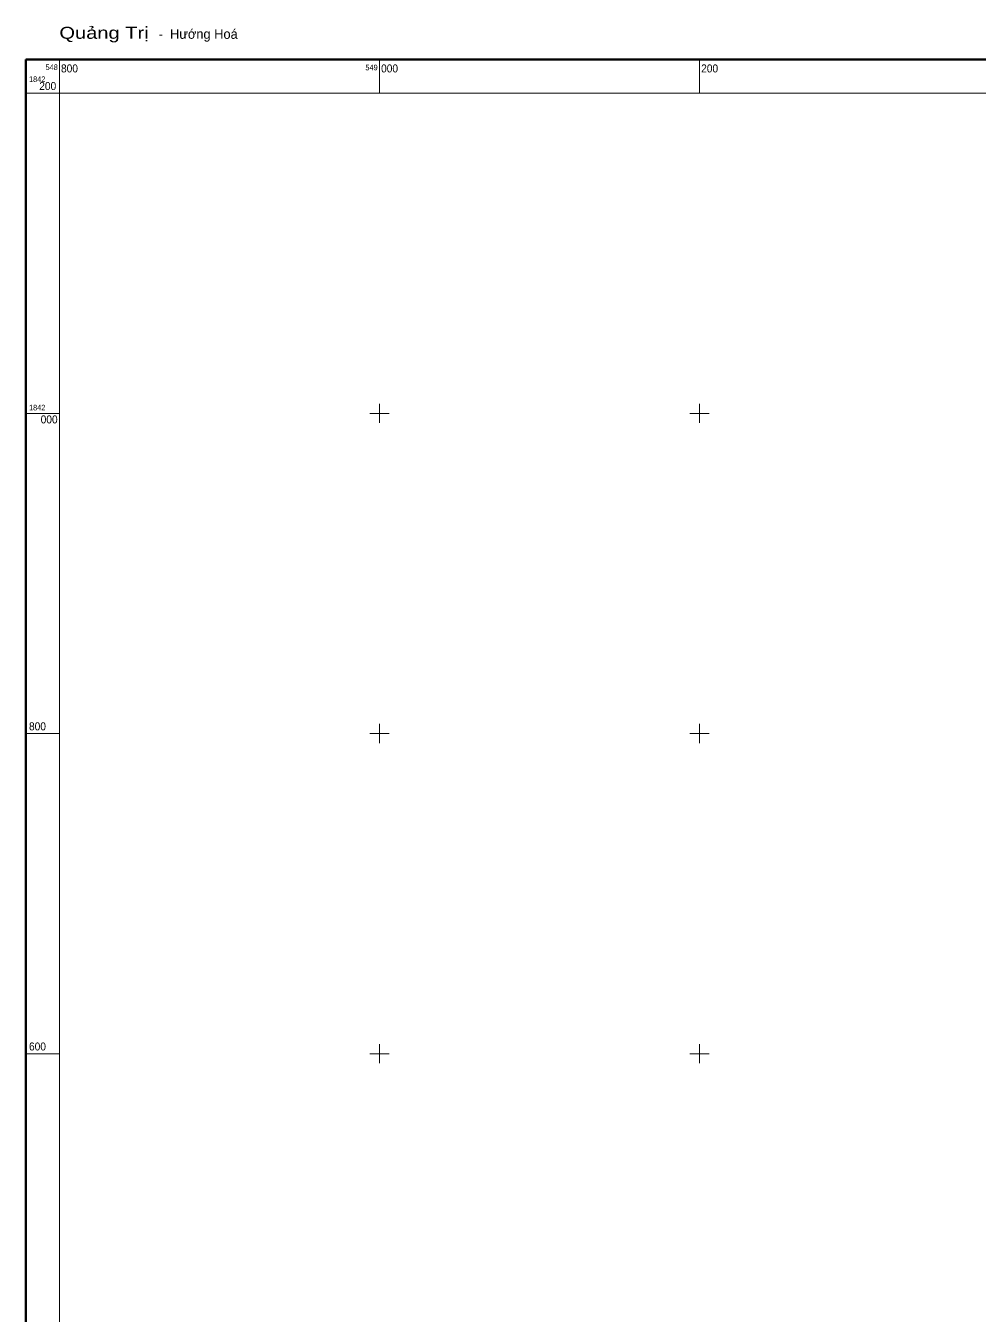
# Model space of a CAD drawing. Header units: metres. Extents: x 548779 to 550237, y 1840578 to 1842294.
# Drawn here: x 548779 to 549375, y 1841436 to 1842242 of the extents above; entities that cross this region are included whole.
import ezdxf
from ezdxf.enums import TextEntityAlignment as Align

# ---------------------------------------------------------------- set-up
doc = ezdxf.new("R2010")
doc.units = ezdxf.units.M
doc.header["$LTSCALE"] = 1.6
doc.layers.add('63', color=7, linetype='Continuous', lineweight=13)

msp = doc.modelspace()

# ---------------------------------------------------------------- linework, layer by layer
at = {"layer": '63'}
for p, q in [((548800, 1842200), (548800, 1842221)), ((549000, 1842200), (549000, 1842221)), ((549200, 1842200), (549200, 1842221)), ((548800, 1842200), (548779, 1842200)), ((548800, 1842000), (548779, 1842000)), ((548994, 1842000), (549006, 1842000)), ((549000, 1841994), (549000, 1842006)), ((549194, 1842000), (549206, 1842000)), ((549200, 1841994), (549200, 1842006)), ((549000, 1841794), (549000, 1841806)), ((549200, 1841794), (549200, 1841806)), ((548800, 1841800), (548779, 1841800)), ((548994, 1841800), (549006, 1841800)), ((549194, 1841800), (549206, 1841800)), ((549000, 1841594), (549000, 1841606)), ((549200, 1841594), (549200, 1841606)), ((548800, 1841600), (548779, 1841600)), ((548994, 1841600), (549006, 1841600)), ((549194, 1841600), (549206, 1841600))]:
    msp.add_line(p, q, dxfattribs=at)
at = {"layer": '63', "lineweight": 106}
msp.add_lwpolyline([(548779, 1842221), (550221, 1842221), (550221, 1840779), (548779, 1840779)], close=True, dxfattribs=at)
at = {"layer": '63'}
msp.add_lwpolyline([(548800, 1842200), (550200, 1842200), (550200, 1840800), (548800, 1840800)], close=True, dxfattribs=at)

# ---------------------------------------------------------------- texts
for s, height, width, p in [('Quảng Trị', 7.5, 1.25, (548800, 1842234)), ('800', 5, 0.95, (548801, 1842213)), ('000', 5, 0.95, (549001, 1842213)), ('200', 5, 0.95, (549201, 1842213)), ('1842', 3.5, 0.95, (548781, 1842207)), ('1842', 3.5, 0.95, (548781, 1842001.85)), ('000', 5, 0.95, (548788.29, 1841993.74)), ('800', 5, 0.95, (548781, 1841802)), ('600', 5, 0.95, (548781, 1841602))]:
    msp.add_text(s, height=height, dxfattribs=dict(at, width=width)).set_placement(p)
msp.add_text('  -  Hướng Hoá', height=6, dxfattribs=at).set_placement((548857.53, 1842234))
at = {"layer": '63', "width": 0.95}
for s, height, p in [('548', 3.5, (548799, 1842214.5)), ('549', 3.5, (548998.85, 1842214.31)), ('200', 5, (548798, 1842202))]:
    msp.add_text(s, height=height, dxfattribs=at).set_placement(p, align=Align.RIGHT)

doc.saveas('drawing.dxf')
